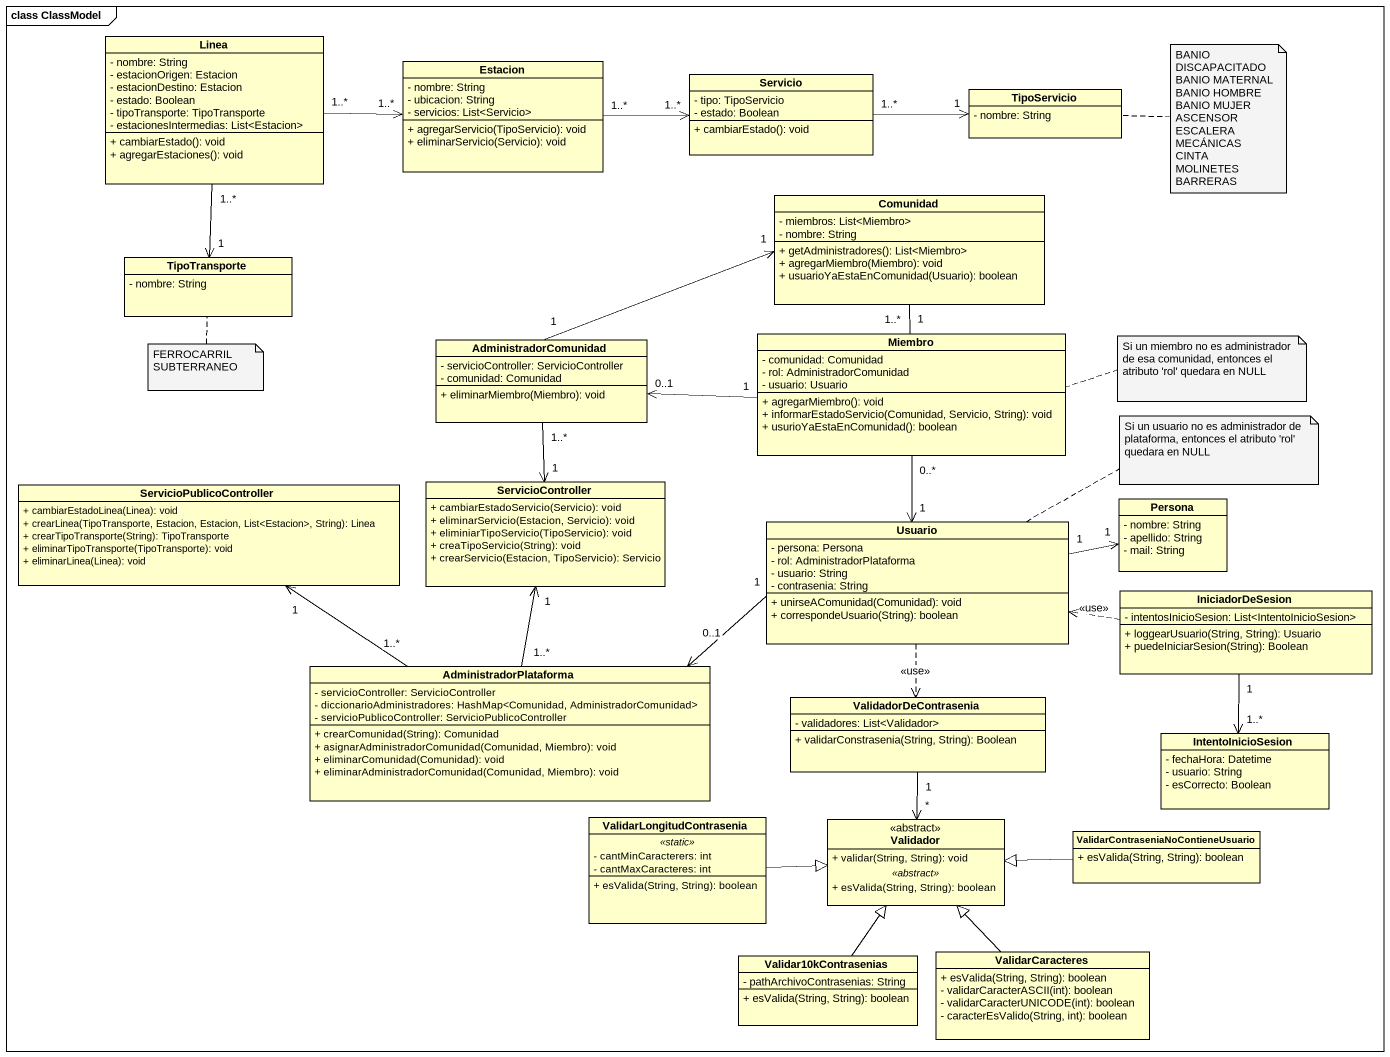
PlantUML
@startuml
mainframe class ClassModel
hide circle
hide empty members
skinparam classAttributeIconSize 0
class Linea {
  - nombre: String
  - estacionOrigen: Estacion
  - estacionDestino: Estacion
  - estado: Boolean
  - tipoTransporte: TipoTransporte
  - estacionesIntermedias: List<Estacion>
  + cambiarEstado(): void
  + agregarEstaciones(): void
}
class Estacion {
  - nombre: String
  - ubicacion: String
  - servicios: List<Servicio>
  + agregarServicio(TipoServicio): void
  + eliminarServicio(Servicio): void
}
class Servicio {
  - tipo: TipoServicio
  - estado: Boolean
  + cambiarEstado(): void
}
class TipoServicio {
  - nombre: String
}
class Comunidad {
  - miembros: List<Miembro>
  - nombre: String
  + getAdministradores(): List<Miembro>
  + agregarMiembro(Miembro): void
  + usuarioYaEstaEnComunidad(Usuario): boolean
}
class TipoTransporte {
  - nombre: String
}
class AdministradorComunidad {
  - servicioController: ServicioController
  - comunidad: Comunidad
  + eliminarMiembro(Miembro): void
}
class Miembro {
  - comunidad: Comunidad
  - rol: AdministradorComunidad
  - usuario: Usuario
  + agregarMiembro(): void
  + informarEstadoServicio(Comunidad, Servicio, String): void
  + usurioYaEstaEnComunidad(): boolean
}
class ServicioPublicoController {
  + cambiarEstadoLinea(Linea): void
  + crearLinea(TipoTransporte, Estacion, Estacion, List<Estacion>, String): Linea
  + crearTipoTransporte(String): TipoTransporte
  + eliminarTipoTransporte(TipoTransporte): void
  + eliminarLinea(Linea): void
}
class ServicioController {
  + cambiarEstadoServicio(Servicio): void
  + eliminarServicio(Estacion, Servicio): void
  + eliminiarTipoServicio(TipoServicio): void
  + creaTipoServicio(String): void
  + crearServicio(Estacion, TipoServicio): Servicio
}
class Persona {
  - nombre: String
  - apellido: String
  - mail: String
}
class Usuario {
  - persona: Persona
  - rol: AdministradorPlataforma
  - usuario: String
  - contrasenia: String
  + unirseAComunidad(Comunidad): void
  + correspondeUsuario(String): boolean
}
class IniciadorDeSesion {
  - intentosInicioSesion: List<IntentoInicioSesion>
  + loggearUsuario(String, String): Usuario
  + puedeIniciarSesion(String): Boolean
}
class AdministradorPlataforma {
  - servicioController: ServicioController
  - diccionarioAdministradores: HashMap<Comunidad, AdministradorComunidad>
  - servicioPublicoController: ServicioPublicoController
  + crearComunidad(String): Comunidad
  + asignarAdministradorComunidad(Comunidad, Miembro): void
  + eliminarComunidad(Comunidad): void
  + eliminarAdministradorComunidad(Comunidad, Miembro): void
}
class ValidadorDeContrasenia {
  - validadores: List<Validador>
  + validarConstrasenia(String, String): Boolean
}
class IntentoInicioSesion {
  - fechaHora: Datetime
  - usuario: String
  - esCorrecto: Boolean
}
class ValidarLongitudContrasenia {
  .. <<static>> ..
  - cantMinCaracterers: int
  - cantMaxCaracteres: int
  --
  + esValida(String, String): boolean
}
class Validador <<abstract>> {
  + validar(String, String): void
  .. <<abstract>> ..
  + esValida(String, String): boolean
}
class "ValidarContraseniaNoContieneUsuario" as ValidarContraseniaNoContiene {
  + esValida(String, String): boolean
}
class Validar10kContrasenias {
  - pathArchivoContrasenias: String
  + esValida(String, String): boolean
}
class ValidarCaracteres {
  + esValida(String, String): boolean
  - validarCaracterASCII(int): boolean
  - validarCaracterUNICODE(int): boolean
  - caracterEsValido(String, int): boolean
}
Linea "1..*" -right-> "1..*" Estacion
Linea "1..*" --> "1" TipoTransporte
Estacion "1..*" -right-> "1..*" Servicio
Servicio "1..*" -right-> "1" TipoServicio
Comunidad "1" -- "1..*" Miembro
AdministradorComunidad "1" -right-> "1" Comunidad
AdministradorComunidad "1..*" --> "1" ServicioController
Miembro "1" -left-> "0..1" AdministradorComunidad
Miembro "0..*" --> "1" Usuario
Usuario "1" -right-> "1" Persona
Usuario "1" -left-> "0..1" AdministradorPlataforma
Usuario ..> ValidadorDeContrasenia : <<use>>
IniciadorDeSesion .left.> Usuario : <<use>>
IniciadorDeSesion "1" --> "1..*" IntentoInicioSesion
AdministradorPlataforma "1..*" -up-> "1" ServicioPublicoController
AdministradorPlataforma "1..*" -up-> "1" ServicioController
ValidadorDeContrasenia "1" --> "*" Validador
ValidarLongitudContrasenia -right-|> Validador
ValidarContraseniaNoContiene -left-|> Validador
Validar10kContrasenias -up-|> Validador
ValidarCaracteres -up-|> Validador
note right of TipoServicio
  BANIO DISCAPACITADO
  BANIO MATERNAL
  BANIO HOMBRE
  BANIO MUJER
  ASCENSOR
  ESCALERA MECÁNICAS
  CINTA
  MOLINETES
  BARRERAS
end note
note bottom of TipoTransporte
  FERROCARRIL
  SUBTERRANEO
end note
note right of Miembro : Si un miembro no es administrador de esa comunidad, entonces el atributo 'rol' quedara en NULL
note right of Usuario : Si un usuario no es administrador de plataforma, entonces el atributo 'rol' quedara en NULL
@enduml
